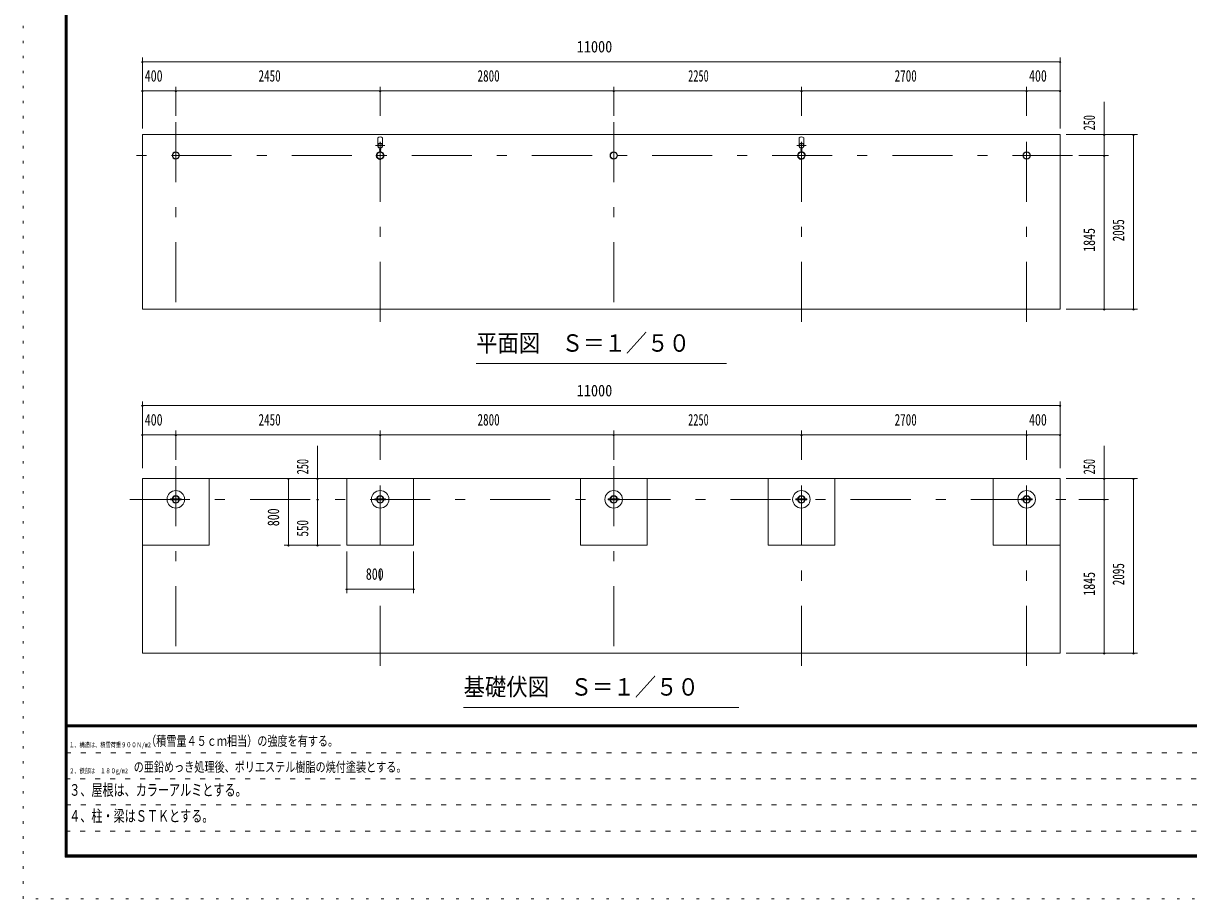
# Model space of a CAD drawing. Units: millimetres, scale not verified, with parts at other scales. Extents: x -25863 to 25873, y -10500 to 10500.
# Drawn here: x -3827 to 10144, y -10500 to 0 of the extents above; entities that cross this region are included whole.
import ezdxf
from ezdxf.enums import TextEntityAlignment as Align

# ---------------------------------------------------------------- set-up
doc = ezdxf.new("R2010")
doc.units = ezdxf.units.MM
doc.header["$LTSCALE"] = 60
for name, pattern in [('USER1', [3, 1, -2]), ('USER3', [24, 12, -5, 2, -5]), ('USER4', [3, 0.5, -2.5])]:
    doc.linetypes.add(name, pattern=pattern)
doc.layers.add('0-1_0-F1TEXT', color=7, linetype='Continuous')
for name, color, linetype, lineweight in [('0-2_1-05BOLD', 7, 'Continuous', 18), ('0-3_1-25CENTER', 3, 'USER3', 18), ('0-5_1-55DIM', 3, 'Continuous', 18), ('0-C_F-F1PAPER', 5, 'Continuous', 18), ('0-D_F-E_J_ADD', 5, 'USER4', 18)]:
    doc.layers.add(name, color=color, linetype=linetype, lineweight=lineweight)
doc.styles.add('ＭＳ ゴシック', font='')
doc.styles.get('ＭＳ ゴシック').set_extended_font_data('MS Gothic')

msp = doc.modelspace()

# ---------------------------------------------------------------- linework, layer by layer
at = {"layer": '0-2_1-05BOLD'}
for p, q in [((423.62, -1373.23), (423.62, -1457.81)), ((478.62, -1457.81), (478.62, -1373.23)), ((5473.62, -1457.81), (5473.62, -1373.23)), ((5528.62, -1373.23), (5528.62, -1457.81)), ((446.51, -1496.06), (446.51, -1539.41)), ((448.12, -1540.88), (448.12, -1494.67)), ((454.12, -1494.67), (454.12, -1540.88)), ((455.72, -1539.41), (455.72, -1496.06)), ((5496.52, -1496.06), (5496.52, -1539.41)), ((5498.12, -1540.88), (5498.12, -1494.67)), ((5504.12, -1494.67), (5504.12, -1540.88)), ((5505.72, -1539.41), (5505.72, -1496.06)), ((51.12, -5460.33), (51.12, -6260.33)), ((2851.12, -5460.33), (2851.12, -6260.33)), ((5101.12, -5460.33), (5101.12, -6260.33)), ((7801.12, -5460.33), (7801.12, -6260.33)), ((-2063.88, -5703.83), (-2042.95, -5703.83)), ((-2038.7, -5703.83), (-1959.05, -5703.83)), ((-1959.05, -5716.83), (-2038.7, -5716.83)), ((411.3, -5703.83), (490.95, -5703.83)), ((490.95, -5716.83), (411.3, -5716.83)), ((495.2, -5703.83), (516.13, -5703.83)), ((3211.3, -5703.83), (3290.95, -5703.83)), ((3290.95, -5716.83), (3211.3, -5716.83)), ((3295.2, -5703.83), (3316.13, -5703.83)), ((5540.95, -5703.83), (5461.3, -5703.83)), ((5461.3, -5716.83), (5540.95, -5716.83)), ((5566.13, -5703.83), (5545.2, -5703.83)), ((8240.95, -5703.83), (8161.3, -5703.83)), ((8161.3, -5716.83), (8240.95, -5716.83)), ((8266.13, -5703.83), (8245.2, -5703.83))]:
    msp.add_line(p, q, dxfattribs=at)
for points in [[(8601.11, -3430.33), (-2398.88, -3430.33), (-2398.88, -1335.33), (8601.11, -1335.33)], [(-2398.87, -5460.33), (8601.12, -5460.33), (8601.12, -7555.33), (-2398.87, -7555.33)]]:
    msp.add_lwpolyline(points, close=True, dxfattribs=at)
for points in [[(-1598.87, -5460.33), (-1598.87, -6260.33), (-2398.88, -6260.33)], [(51.12, -6260.33), (851.13, -6260.33), (851.13, -5460.33)], [(2851.12, -6260.33), (3651.13, -6260.33), (3651.13, -5460.33)], [(5101.12, -6260.33), (5901.13, -6260.33), (5901.13, -5460.33)], [(7801.12, -6260.33), (8601.13, -6260.33), (8601.13, -5460.33)], [(-2042.95, -5716.83), (-2063.88, -5716.83), (-2063.88, -5703.83)], [(-1954.8, -5703.83), (-1933.87, -5703.83), (-1933.87, -5716.83), (-1954.8, -5716.83)], [(407.05, -5716.83), (386.13, -5716.83), (386.13, -5703.83), (407.05, -5703.83)], [(516.13, -5703.83), (516.13, -5716.83), (495.2, -5716.83)], [(3207.05, -5716.83), (3186.12, -5716.83), (3186.12, -5703.83), (3207.05, -5703.83)], [(3316.13, -5703.83), (3316.13, -5716.83), (3295.2, -5716.83)], [(5457.05, -5703.83), (5436.12, -5703.83), (5436.12, -5716.83), (5457.05, -5716.83)], [(5545.2, -5716.83), (5566.13, -5716.83), (5566.13, -5703.83)], [(8157.05, -5703.83), (8136.13, -5703.83), (8136.13, -5716.83), (8157.05, -5716.83)], [(8245.2, -5716.83), (8266.13, -5716.83), (8266.13, -5703.83)]]:
    msp.add_lwpolyline(points, dxfattribs=at)
for centre, radius in [((451.12, -1467.33), 27.5), ((451.12, -1435.98), 2.25), ((5501.12, -1467.33), 27.5), ((5501.12, -1435.98), 2.25), ((-1998.88, -1585.33), 44.55), ((-1998.88, -1585.33), 40.35), ((451.12, -1585.33), 44.55), ((451.12, -1585.33), 40.35), ((451.12, -1633.73), 2.25), ((3251.12, -1585.33), 44.55), ((3251.12, -1585.33), 40.35), ((5501.12, -1585.33), 44.55), ((5501.12, -1585.33), 40.35), ((5501.12, -1633.73), 2.25), ((8201.12, -1585.33), 44.55), ((8201.12, -1585.33), 40.35), ((-1998.88, -5710.33), 105), ((-1998.88, -5710.33), 44.55), ((-1998.88, -5710.33), 40.35), ((451.13, -5710.33), 105), ((451.13, -5710.33), 44.55), ((451.13, -5710.33), 40.35), ((3251.12, -5710.33), 105), ((3251.12, -5710.33), 44.55), ((3251.12, -5710.33), 40.35), ((5501.12, -5710.33), 105), ((5501.12, -5710.33), 44.55), ((5501.12, -5710.33), 40.35), ((8201.13, -5710.33), 105), ((8201.13, -5710.33), 44.55), ((8201.13, -5710.33), 40.35)]:
    msp.add_circle(centre, radius, dxfattribs=at)
for centre, radius, start, end in [((451.12, -1408.72), 44.9, 52.23546, 127.76454), ((5501.12, -1408.72), 44.9, 52.23546, 127.76454), ((451.12, -1467.33), 29.1, 90, 260.90512), ((451.12, -1484.73), 44.9, 109.58864, 127.76454), ((451.12, -1435.98), 3.85, 270, 218.65778), ((451.12, -1467.33), 29.1, 279.09488, 84.06984), ((451.12, -1484.73), 44.9, 52.23546, 70.41136), ((5501.12, -1467.33), 29.1, 90, 260.90512), ((5501.12, -1484.73), 44.9, 109.58864, 127.76454), ((5501.12, -1435.98), 3.85, 270, 218.65778), ((5501.12, -1467.33), 29.1, 279.09488, 84.06984), ((5501.12, -1484.73), 44.9, 52.23546, 70.41136), ((451.12, -1585.33), 46.15, 95.72713, 270.00108), ((451.12, -1633.73), 3.85, 142.09248, 90), ((451.12, -1585.33), 46.15, 273.78915, 84.28163), ((5501.12, -1585.33), 46.15, 95.72713, 270.00108), ((5501.12, -1633.73), 3.85, 142.09248, 90), ((5501.12, -1585.33), 46.15, 273.78915, 84.28163)]:
    msp.add_arc(centre, radius, start, end, dxfattribs=at)
at = {"layer": '0-3_1-25CENTER'}
for p, q in [((-1998.88, -1185.33), (-1998.88, -3580.33)), ((451.12, -3580.33), (451.12, -1185.33)), ((3251.12, -1185.33), (3251.12, -3580.33)), ((5501.12, -3580.33), (5501.12, -1185.33)), ((8201.12, -3580.33), (8201.12, -1185.33)), ((506.12, -1467.33), (396.12, -1467.33)), ((440.36, -1517.8), (461.88, -1517.8)), ((5446.12, -1467.33), (5556.12, -1467.33)), ((5511.89, -1517.8), (5490.36, -1517.8)), ((8751.12, -1585.33), (-2548.88, -1585.33)), ((-1998.88, -5310.33), (-1998.88, -7705.33)), ((451.13, -7705.33), (451.13, -5310.33)), ((3251.12, -5310.33), (3251.12, -7705.33)), ((5501.12, -7705.33), (5501.12, -5310.33)), ((8201.13, -7705.33), (8201.13, -5310.33)), ((-2548.87, -5710.33), (8751.12, -5710.33))]:
    msp.add_line(p, q, dxfattribs=at)
at = {"layer": '0-5_1-55DIM'}
for p, q in [((-2398.88, -1260.33), (-2398.88, -410.33)), ((8601.12, -410.33), (8601.12, -1260.33)), ((-2388.88, -460.33), (-2408.88, -460.33)), ((-2398.88, -460.33), (8601.12, -460.33)), ((8611.12, -460.33), (8591.12, -460.33)), ((-2388.88, -810.33), (-2408.88, -810.33)), ((8601.12, -810.33), (-2398.88, -810.33)), ((-1988.88, -810.33), (-2008.88, -810.33)), ((-1998.88, -760.33), (-1998.88, -1110.33)), ((461.12, -810.33), (441.12, -810.33)), ((451.12, -1110.33), (451.12, -760.33)), ((3261.12, -810.33), (3241.12, -810.33)), ((3251.12, -760.33), (3251.12, -1110.33)), ((5511.12, -810.33), (5491.12, -810.33)), ((5501.12, -1110.33), (5501.12, -760.33)), ((8211.12, -810.33), (8191.12, -810.33)), ((8201.12, -1110.33), (8201.12, -760.33)), ((8611.12, -810.33), (8591.12, -810.33)), ((9131.12, -3430.33), (9131.12, -942.83)), ((8676.12, -1335.33), (9531.12, -1335.33)), ((9141.12, -1335.33), (9121.12, -1335.33)), ((9491.12, -1335.33), (9471.12, -1335.33)), ((9481.12, -1335.33), (9481.12, -3430.33)), ((9181.12, -1585.33), (8826.12, -1585.33)), ((9141.12, -1585.33), (9121.12, -1585.33)), ((9531.12, -3430.33), (8676.12, -3430.33)), ((9141.12, -3430.33), (9121.12, -3430.33)), ((9491.12, -3430.33), (9471.12, -3430.33)), ((4601.12, -4080.33), (1601.12, -4080.33)), ((-2388.87, -4585.33), (-2408.87, -4585.33)), ((-2398.87, -4535.33), (-2398.87, -5335.33)), ((-2398.87, -4585.33), (8601.12, -4585.33)), ((8611.12, -4585.33), (8591.12, -4585.33)), ((8601.12, -4535.33), (8601.12, -5335.33)), ((-1998.88, -4885.33), (-1998.88, -5235.33)), ((451.12, -5235.33), (451.12, -4885.33)), ((3251.12, -4885.33), (3251.12, -5235.33)), ((5501.12, -5235.33), (5501.12, -4885.33)), ((8201.13, -5235.33), (8201.13, -4885.33)), ((-2388.87, -4935.33), (-2408.87, -4935.33)), ((8601.12, -4935.33), (-2398.87, -4935.33)), ((-1988.88, -4935.33), (-2008.88, -4935.33)), ((461.12, -4935.33), (441.12, -4935.33)), ((3261.12, -4935.33), (3241.12, -4935.33)), ((5511.12, -4935.33), (5491.12, -4935.33)), ((8211.13, -4935.33), (8191.13, -4935.33)), ((8611.12, -4935.33), (8591.12, -4935.33)), ((-298.87, -5067.83), (-298.87, -6260.33)), ((9131.12, -7555.33), (9131.12, -5067.83)), ((-638.87, -5460.33), (-658.87, -5460.33)), ((-648.87, -6260.33), (-648.87, -5460.33)), ((-288.88, -5460.33), (-308.88, -5460.33)), ((8676.12, -5460.33), (9531.12, -5460.33)), ((9141.12, -5460.33), (9121.12, -5460.33)), ((9491.12, -5460.33), (9471.12, -5460.33)), ((9481.12, -5460.33), (9481.12, -7555.33)), ((-288.88, -5710.33), (-308.88, -5710.33)), ((8826.12, -5710.33), (9181.12, -5710.33)), ((9141.12, -5710.33), (9121.12, -5710.33)), ((-23.87, -6260.33), (-698.88, -6260.33)), ((-638.87, -6260.33), (-658.87, -6260.33)), ((-288.88, -6260.33), (-308.88, -6260.33)), ((51.12, -6335.33), (51.12, -6835.33)), ((851.13, -6835.33), (851.13, -6335.33)), ((61.12, -6785.33), (41.12, -6785.33)), ((51.12, -6785.33), (851.13, -6785.33)), ((861.13, -6785.33), (841.13, -6785.33)), ((9531.12, -7555.33), (8676.12, -7555.33)), ((9141.12, -7555.33), (9121.12, -7555.33)), ((9491.12, -7555.33), (9471.12, -7555.33)), ((1451.12, -8205.33), (4751.12, -8205.33))]:
    msp.add_line(p, q, dxfattribs=at)
for centre in [(-2398.88, -460.33), (8601.12, -460.33), (-2398.88, -810.33), (-1998.88, -810.33), (451.12, -810.33), (3251.12, -810.33), (5501.12, -810.33), (8201.12, -810.33), (8601.12, -810.33), (9131.12, -1335.33), (9481.12, -1335.33), (9131.12, -1585.33), (9131.12, -3430.33), (9481.12, -3430.33), (-2398.87, -4585.33), (8601.12, -4585.33), (-2398.87, -4935.33), (-1998.88, -4935.33), (451.12, -4935.33), (3251.12, -4935.33), (5501.12, -4935.33), (8201.13, -4935.33), (8601.12, -4935.33), (-648.87, -5460.33), (-298.88, -5460.33), (9131.12, -5460.33), (9481.12, -5460.33), (-298.88, -5710.33), (9131.12, -5710.33), (-648.87, -6260.33), (-298.88, -6260.33), (51.12, -6785.33), (851.13, -6785.33), (9131.12, -7555.33), (9481.12, -7555.33)]:
    msp.add_arc(centre, 10, 180, 0, dxfattribs=at)
at = {"layer": '0-C_F-F1PAPER'}
for p, q in [((25348.46, -8415), (-3301.54, -8415)), ((-3301.54, -8417.5), (25348.46, -8417.5)), ((25348.46, -8420), (-3301.54, -8420)), ((-3301.54, -8422.5), (25348.46, -8422.5)), ((25348.46, -8425), (-3301.54, -8425)), ((-3301.54, -8427.5), (25348.46, -8427.5)), ((25348.46, -8430), (-3301.54, -8430)), ((-3301.54, -8432.5), (25348.46, -8432.5)), ((25348.46, -8435), (-3301.54, -8435)), ((-3301.54, -8437.5), (25348.46, -8437.5)), ((25348.46, -8440), (-3301.54, -8440))]:
    msp.add_line(p, q, dxfattribs=at)
at = {"layer": '0-C_F-F1PAPER', "color": 6, "linetype": 'USER1'}
for p, q in [((14923.46, -8752), (-3326.54, -8752)), ((-3326.54, -9064), (14923.46, -9064)), ((14923.46, -9376), (-3326.54, -9376)), ((-3326.54, -9688), (12415.46, -9688))]:
    msp.add_line(p, q, dxfattribs=at)
at = {"layer": '0-C_F-F1PAPER'}
for points in [[(25373.46, -10000), (-3326.54, -10000), (-3326.54, 10100), (25373.46, 10100)], [(25370.95, -9997.5), (25370.95, 10097.5), (-3324.04, 10097.5), (-3324.04, -9997.5)], [(25368.46, -9995), (25368.46, 10095), (-3321.54, 10095), (-3321.54, -9995)], [(25365.96, -9992.5), (-3319.04, -9992.5), (-3319.04, 10092.5), (25365.96, 10092.5)], [(25363.46, -9990), (25363.46, 10090), (-3316.54, 10090), (-3316.54, -9990)], [(25360.96, -9987.5), (-3314.04, -9987.5), (-3314.04, 10087.5), (25360.96, 10087.5)], [(25358.45, -9985), (25358.45, 10085), (-3311.54, 10085), (-3311.54, -9985)], [(25355.96, -9982.5), (-3309.04, -9982.5), (-3309.04, 10082.5), (25355.96, 10082.5)], [(25353.46, -9980), (-3306.54, -9980), (-3306.54, 10080), (25353.46, 10080)], [(25350.96, -9977.5), (-3304.04, -9977.5), (-3304.04, 10077.5), (25350.96, 10077.5)], [(25348.46, -9975), (25348.46, 10075), (-3301.54, 10075), (-3301.54, -9975)]]:
    msp.add_lwpolyline(points, close=True, dxfattribs=at)
at = {"layer": '0-D_F-E_J_ADD'}
msp.add_lwpolyline([(25873.46, -10500), (-3826.54, -10500), (-3826.54, 10500), (25873.46, 10500)], close=True, dxfattribs=at)

# ---------------------------------------------------------------- texts
at = {"layer": '0-1_0-F1TEXT', "style": 'ＭＳ ゴシック'}
for s, height, width, p in [('１、構造は、積雪荷重９００Ｎ/m2', 59.2, 0.75, (-3276.54, -8702)), ('（積雪量４５ｃｍ相当）の強度を有する。', 118.4, 0.75, (-2354.09, -8702)), ('２、鉄部は\u3000１８０g/m2', 59.2, 0.75, (-3276.54, -9014)), ('\u3000の亜鉛めっき処理後、ポリエステル樹脂の焼付塗装とする。', 118.4, 0.75, (-2624.57, -9014)), ('３、屋根は、カラーアルミとする。', 139.3, 0.7, (-3276.54, -9307)), ('４、柱・梁はＳＴＫとする。', 139.3, 0.7, (-3276.54, -9619))]:
    msp.add_text(s, height=height, dxfattribs=dict(at, width=width)).set_placement(p, align=Align.BOTTOM_LEFT)
at = {"layer": '0-5_1-55DIM', "color": 7, "style": 'ＭＳ ゴシック'}
for s, height, width, p in [('11000', 139.3, 0.9, (2807.37, -391.33)), ('400', 139.3, 0.75, (-2370.13, -741.33)), ('2450', 139.3, 0.7, (-1006.38, -741.33)), ('2800', 139.3, 0.7, (1618.62, -741.33)), ('2250', 139.3, 0.65, (4143.62, -741.33)), ('2700', 139.3, 0.7, (6618.62, -741.33)), ('400', 139.3, 0.75, (8229.87, -741.33)), ('平面図\u3000Ｓ＝１／５０', 208.9, 0.9, (1601.12, -4001.83)), ('11000', 139.3, 0.9, (2807.37, -4516.33)), ('400', 139.3, 0.75, (-2370.13, -4866.33)), ('2450', 139.3, 0.7, (-1006.38, -4866.33)), ('2800', 139.3, 0.7, (1618.62, -4866.33)), ('2250', 139.3, 0.65, (4143.62, -4866.33)), ('2700', 139.3, 0.7, (6618.62, -4866.33)), ('400', 139.3, 0.75, (8229.87, -4866.33)), ('800', 139.3, 0.75, (279.88, -6716.33)), ('基礎伏図\u3000Ｓ＝１／５０', 208.9, 0.9, (1451.12, -8126.82))]:
    msp.add_text(s, height=height, dxfattribs=dict(at, width=width)).set_placement(p, align=Align.BOTTOM_LEFT)
for s, width, p in [('250', 0.65, (9062.12, -1285.33)), ('2095', 0.7, (9412.12, -2615.33)), ('1845', 0.75, (9062.12, -2740.33)), ('250', 0.65, (-367.88, -5410.33)), ('250', 0.65, (9062.12, -5410.33)), ('800', 0.75, (-717.87, -6031.58)), ('550', 0.7, (-367.88, -6156.58)), ('2095', 0.7, (9412.12, -6740.33)), ('1845', 0.75, (9062.12, -6865.33))]:
    msp.add_text(s, height=139.3, rotation=90, dxfattribs=dict(at, width=width)).set_placement(p, align=Align.BOTTOM_LEFT)

doc.saveas('drawing.dxf')
